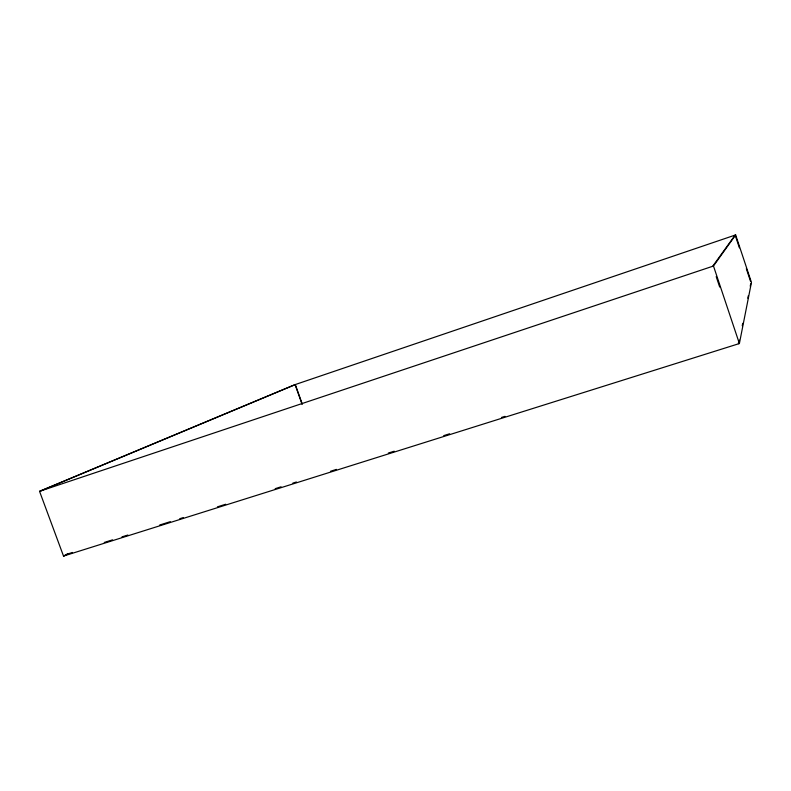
<?xml version="1.0" encoding="UTF-8"?>
<svg xmlns="http://www.w3.org/2000/svg" width="791" height="791" viewBox="0 0 791 791"><rect width="100%" height="100%" fill="white"/><g stroke="black" fill="none" stroke-linecap="round" stroke-linejoin="round"><path stroke-width="1.19" d="M739.387 343.541L751.45 282.417L735.65 234.927L295.083 384.624L39.55 491.32L63.517 556.073L739.387 343.541L713.482 266.013L735.65 234.927M739.338 340.1L738.606 343.69L738.349 342.918M742.245 325.724L742.719 323.331M747.802 298.187L748.286 295.794M750.224 286.213L750.708 283.821M712.721 266.221L735.146 235.105L739.387 247.85M63.517 556.073L65.702 554.936M64.467 555.697L67.749 553.987M40.509 490.964L295.31 384.555L302.241 404.033M39.55 491.32L713.482 266.013M66.582 554.313L72.475 552.464M104.293 542.448L112.549 539.848M121.972 536.881L127.865 535.032M159.693 525.016L170.292 521.674M179.725 518.708L183.265 517.601M217.436 506.843L225.692 504.243M275.189 488.67L281.082 486.811M292.868 483.103L296.398 481.996M330.579 471.238L336.472 469.389M388.322 453.065L394.215 451.216M443.721 435.633L449.614 433.784M501.464 417.46L505.004 416.353M295.083 384.624L302.014 404.092M716.201 276.632L719.681 287.034M746.328 268.713L750.57 281.458"/></g></svg>
